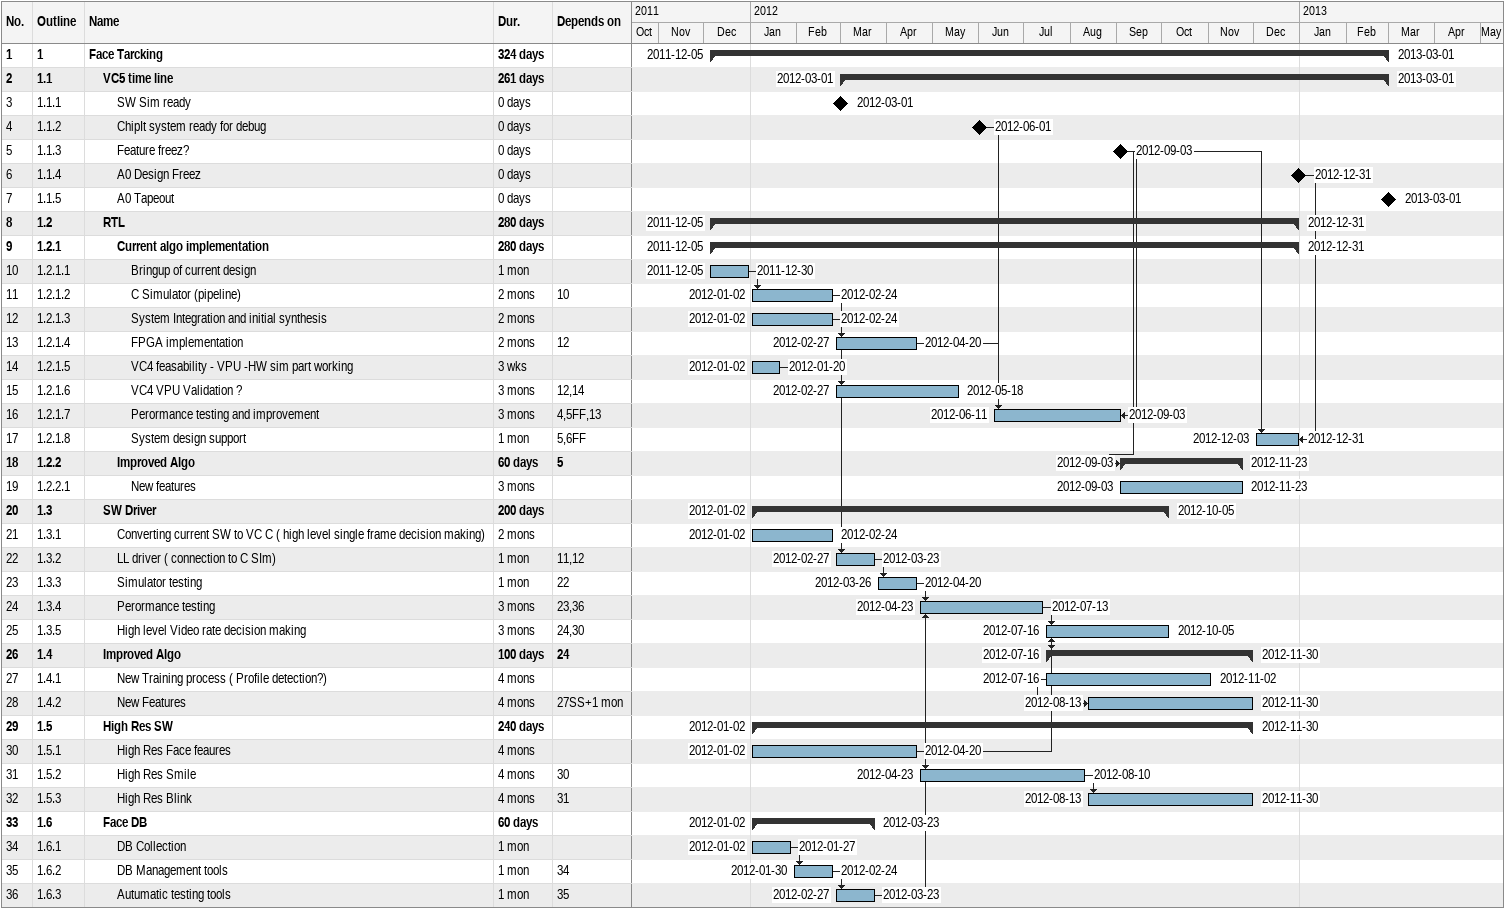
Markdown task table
| ID | WBS | Task | Duration | Start | Finish | Predecessors |
|---|---|---|---|---|---|---|
| 1 | 1 | **Face Tarcking** | 324d | 2011-12-05 | 2013-03-01 |  |
| 2 | 1.1 | **VC5 time line** | 261d | 2012-03-01 | 2013-03-01 |  |
| 3 | 1.1.1 | SW Sim ready | 0d | 2012-03-01 | 2012-03-01 |  |
| 4 | 1.1.2 | ChipIt system ready for debug | 0d | 2012-06-01 | 2012-06-01 |  |
| 5 | 1.1.3 | Feature freez? | 0d | 2012-09-03 | 2012-09-03 |  |
| 6 | 1.1.4 | A0 Design Freez | 0d | 2012-12-31 | 2012-12-31 |  |
| 7 | 1.1.5 | A0 Tapeout | 0d | 2013-03-01 | 2013-03-01 |  |
| 8 | 1.2 | **RTL** | 280d | 2011-12-05 | 2012-12-31 |  |
| 9 | 1.2.1 | **Current algo implementation** | 280d | 2011-12-05 | 2012-12-31 |  |
| 10 | 1.2.1.1 | Bringup of current design | 1mo | 2011-12-05 | 2011-12-30 |  |
| 11 | 1.2.1.2 | C Simulator (pipeline) | 2mo | 2012-01-02 | 2012-02-24 | 10 |
| 12 | 1.2.1.3 | System Integration and initial synthesis | 2mo | 2012-01-02 | 2012-02-24 |  |
| 13 | 1.2.1.4 | FPGA implementation | 2mo | 2012-02-27 | 2012-04-20 | 12 |
| 14 | 1.2.1.5 | VC4 feasability - VPU -HW sim part working | 3w | 2012-01-02 | 2012-01-20 |  |
| 15 | 1.2.1.6 | VC4 VPU Validation ? | 3mo | 2012-02-27 | 2012-05-18 | 12, 14 |
| 16 | 1.2.1.7 | Perormance testing and improvement | 3mo | 2012-06-11 | 2012-09-03 | 4, 5FF, 13 |
| 17 | 1.2.1.8 | System design support | 1mo | 2012-12-03 | 2012-12-31 | 5, 6FF |
| 18 | 1.2.2 | **Improved Algo** | 60d | 2012-09-03 | 2012-11-23 | 5 |
| 19 | 1.2.2.1 | New features | 3mo | 2012-09-03 | 2012-11-23 |  |
| 20 | 1.3 | **SW Driver** | 200d | 2012-01-02 | 2012-10-05 |  |
| 21 | 1.3.1 | Converting current SW to VC C ( high level single frame decision making) | 2mo | 2012-01-02 | 2012-02-24 |  |
| 22 | 1.3.2 | LL driver ( connection to C SIm) | 1mo | 2012-02-27 | 2012-03-23 | 11, 12 |
| 23 | 1.3.3 | Simulator testing | 1mo | 2012-03-26 | 2012-04-20 | 22 |
| 24 | 1.3.4 | Perormance testing | 3mo | 2012-04-23 | 2012-07-13 | 23, 36 |
| 25 | 1.3.5 | High level Video rate decision making | 3mo | 2012-07-16 | 2012-10-05 | 24, 30 |
| 26 | 1.4 | **Improved Algo** | 100d | 2012-07-16 | 2012-11-30 | 24 |
| 27 | 1.4.1 | New Training process ( Profile detection?) | 4mo | 2012-07-16 | 2012-11-02 |  |
| 28 | 1.4.2 | New Features | 4mo | 2012-08-13 | 2012-11-30 | 27SS+1mo |
| 29 | 1.5 | **High Res SW** | 240d | 2012-01-02 | 2012-11-30 |  |
| 30 | 1.5.1 | High Res Face feaures | 4mo | 2012-01-02 | 2012-04-20 |  |
| 31 | 1.5.2 | High Res Smile | 4mo | 2012-04-23 | 2012-08-10 | 30 |
| 32 | 1.5.3 | High Res Blink | 4mo | 2012-08-13 | 2012-11-30 | 31 |
| 33 | 1.6 | **Face DB** | 60d | 2012-01-02 | 2012-03-23 |  |
| 34 | 1.6.1 | DB Collection | 1mo | 2012-01-02 | 2012-01-27 |  |
| 35 | 1.6.2 | DB Management tools | 1mo | 2012-01-30 | 2012-02-24 | 34 |
| 36 | 1.6.3 | Autumatic testing tools | 1mo | 2012-02-27 | 2012-03-23 | 35 |
